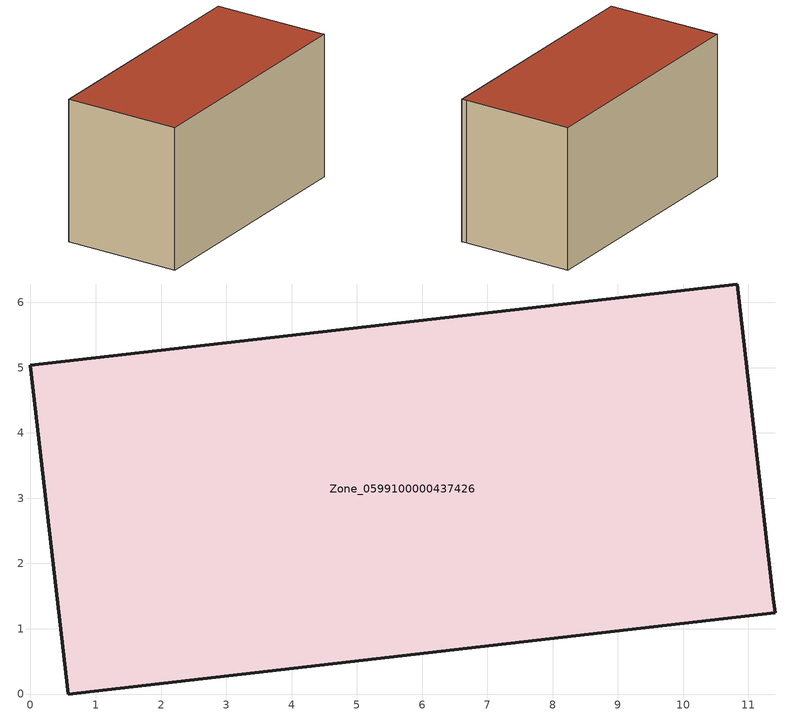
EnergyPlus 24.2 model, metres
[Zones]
Zone_0599100000437426
 floor ground (C_G): 10.83,6.28 11.38,1.46 11.41,1.25 0.58,0 0,5.04 z0
 wall outside (C_F): 11.38,1.46 10.83,6.28 0,5.04 0.58,0 11.41,1.25 11.38,1.46 z0:6.25
 roof outside (C_R): 0.58,0 11.41,1.25 11.38,1.46 10.83,6.28 0,5.04 z6.25
[BUILDING]
Pand.0599100000437426: North Axis=0; Terrain=City; Loads Convergence Tolerance Value=0.04; Temperature Convergence Tolerance Value=0.4; Solar Distribution=FullExterior; Maximum Number of Warmup Days=25; Minimum Number of Warmup Days=1
[Site:Location]
Rotterdam.The.Hague.AP_ZH_NLD Design_Conditions: Latitude=51.96; Longitude=4.45; Time Zone=1; Elevation=-4.5
[SITE:GROUNDTEMPERATURE:BUILDINGSURFACE]
18, 18, 18, 18, 18, 18, 18, 18, 18, 18, 18, 18
[MATERIAL] Thermal Absorptance=0.9; Solar Absorptance=0.7; Visible Absorptance=0.7
Name | Roughness | Thickness | Conductivity | Density | Specific Heat
G.TI.2006-2014 | MediumSmooth | 0.15 | 0.06 | 540 | 1210
F.TI.2006-2014 | Rough | 0.3 | 0.12 | 1920 | 840
R.TI.2006-2014 | MediumRough | 0.2 | 0.08 | 1500 | 1000
[CONSTRUCTION]
C_G: G.TI.2006-2014
C_F: F.TI.2006-2014
C_R: R.TI.2006-2014
[ZONE]
Zone_0599100000437426: Type=1; Multiplier=1; Ceiling Height=Autocalculate; Volume=Autocalculate; Floor Area=autocalculate; Part of Total Floor Area=Yes
[ZONEINFILTRATION:DESIGNFLOWRATE]
Infil_Zone_0599100000437426: Zone or ZoneList or Space or SpaceList=Zone_0599100000437426; Schedule=AlwaysOn; Design Flow Rate Calculation Method=Flow/Area; Flow Rate per Floor Area=0.0015; Constant Term Coefficient=1; Temperature Term Coefficient=0; Velocity Term Coefficient=0; Velocity Squared Term Coefficient=0
[HVACTEMPLATE:ZONE:IDEALLOADSAIRSYSTEM]
Zone_0599100000437426: Maximum Heating Supply Air Temperature=50; Minimum Cooling Supply Air Temperature=13; Maximum Heating Supply Air Humidity Ratio=0.0156; Minimum Cooling Supply Air Humidity Ratio=0.0077; Heating Limit=NoLimit; Cooling Limit=NoLimit; Dehumidification Control Type=ConstantSensibleHeatRatio; Cooling Sensible Heat Ratio=0.7; Dehumidification Setpoint=60; Humidification Control Type=None; Humidification Setpoint=30; Outdoor Air Method=None; Outdoor Air Flow Rate per Person=0.00944; Outdoor Air Flow Rate per Zone Floor Area=0; Outdoor Air Flow Rate per Zone=0; Demand Controlled Ventilation Type=None; Outdoor Air Economizer Type=NoEconomizer; Heat Recovery Type=None; Sensible Heat Recovery Effectiveness=0.7; Latent Heat Recovery Effectiveness=0.65
[ZONECONTROL:THERMOSTAT]
ThermostatControl_Zone_0599100000437426: Zone or ZoneList=Zone_0599100000437426; Control Type Schedule=DualSetpointControlType; Control 1=Thermostat_Zone_0599100000437426; Temperature Difference Between Cutout And Setpoint=0
[THERMOSTATSETPOINT:DUALSETPOINT]
Thermostat_Zone_0599100000437426: Heating Setpoint Temperature Schedule=HeatingSetpoint_Zone_0599100000437426; Cooling Setpoint Temperature Schedule=CoolingSetpoint_Zone_0599100000437426
[SCHEDULE:COMPACT]
HeatingSetpoint_Zone_0599100000437426: Through: 12/31, For: AllDays, Until: 24:00, 21
CoolingSetpoint_Zone_0599100000437426: Through: 12/31, For: AllDays, Until: 24:00, 24
DualSetpointControlType: Through: 12/31, For: AllDays, Until: 24:00, 4
AlwaysOn: Through: 12/31, For: AllDays, Until: 24:00, 1
